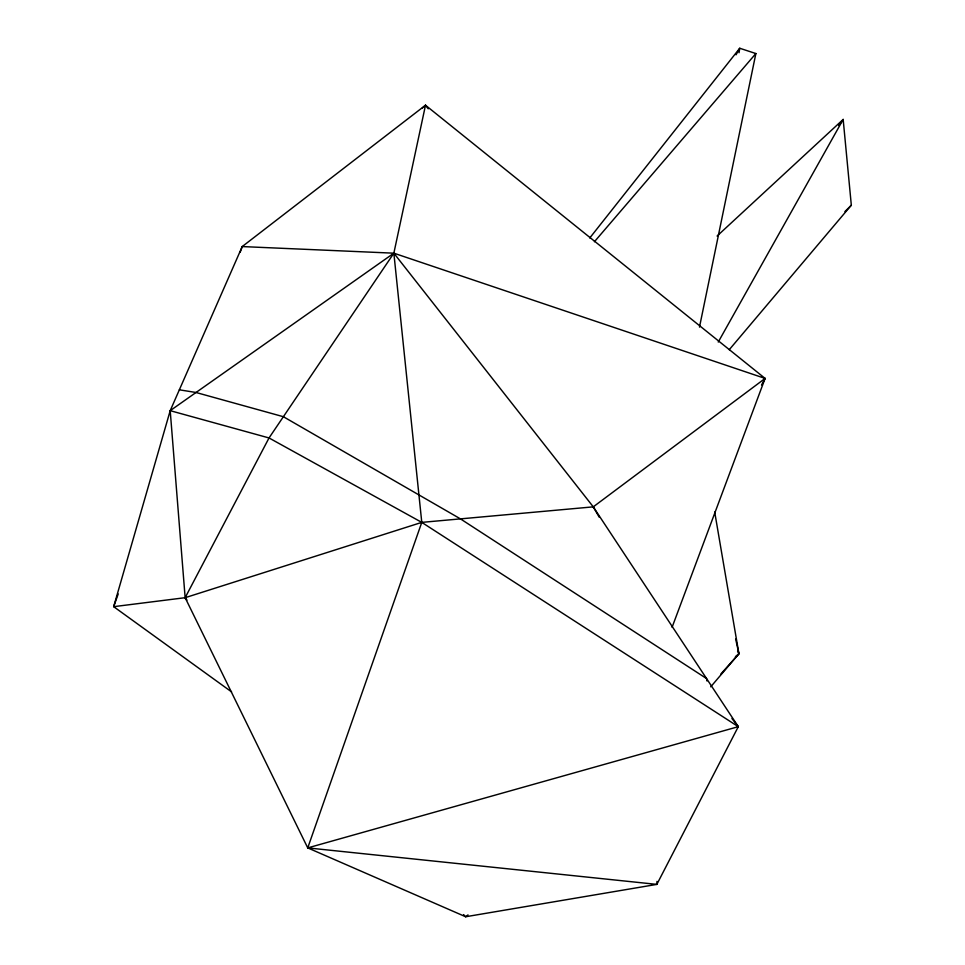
<?xml version="1.0" encoding="UTF-8"?>
<svg xmlns="http://www.w3.org/2000/svg" width="965" height="965" viewBox="0 0 965 965"><rect width="100%" height="100%" fill="white"/><g stroke="black" fill="none" stroke-linecap="round" stroke-linejoin="round"><path stroke-width="1.45" d="M656.996 881.395L656.851 884.386L465.649 916.75L307.739 847.897L185.147 597.697L170.202 410.668L242.215 246.57L425.505 105.221L765.1 378.425L672.074 627.31M739.045 52.713L739.745 48.25L755.872 53.545L699.48 327.123M240.201 252.215L242.215 246.57L393.853 253.18L593.27 506.854L738.297 726.669L656.851 884.386L307.739 847.897L421.777 522.379L393.853 253.18L425.505 105.221L428.231 108.816M761.53 384.999L765.1 378.425L393.853 253.18L170.202 410.668L113.677 606.671L231.576 691.881M118.213 593.957L113.677 606.671L185.147 597.697L421.777 522.379L593.27 506.854L765.1 378.425M718.25 342.056L843.169 119.431L851.323 205.207L729.25 349.704M736.054 54.8L739.745 48.25L589.76 237.993M393.853 253.18L269.03 437.953L185.147 597.697L186.969 600.073M838.73 125.522L843.169 119.431L717.091 236.027M710.735 686.827L738.913 653.763L714.703 512.041M594.416 241.745L755.872 53.545M720.855 674.004L738.913 653.763L735.668 639.047M844.906 211.576L851.323 205.207M422.212 108.261L425.505 105.221M735.426 656.61L738.913 653.763L737.586 651.061M468.013 914.904L465.649 916.75L463.562 914.591M307.739 847.897L738.297 726.669L731.952 718.551M179.345 389.812L196.004 392.49L283.384 416.711L460.462 518.881L706.549 678.552L706.778 679.77M170.202 410.668L269.03 437.953L421.777 522.379L738.297 726.669M593.27 506.854L599.277 517.276M706.887 680.385L707.007 681"/></g></svg>
